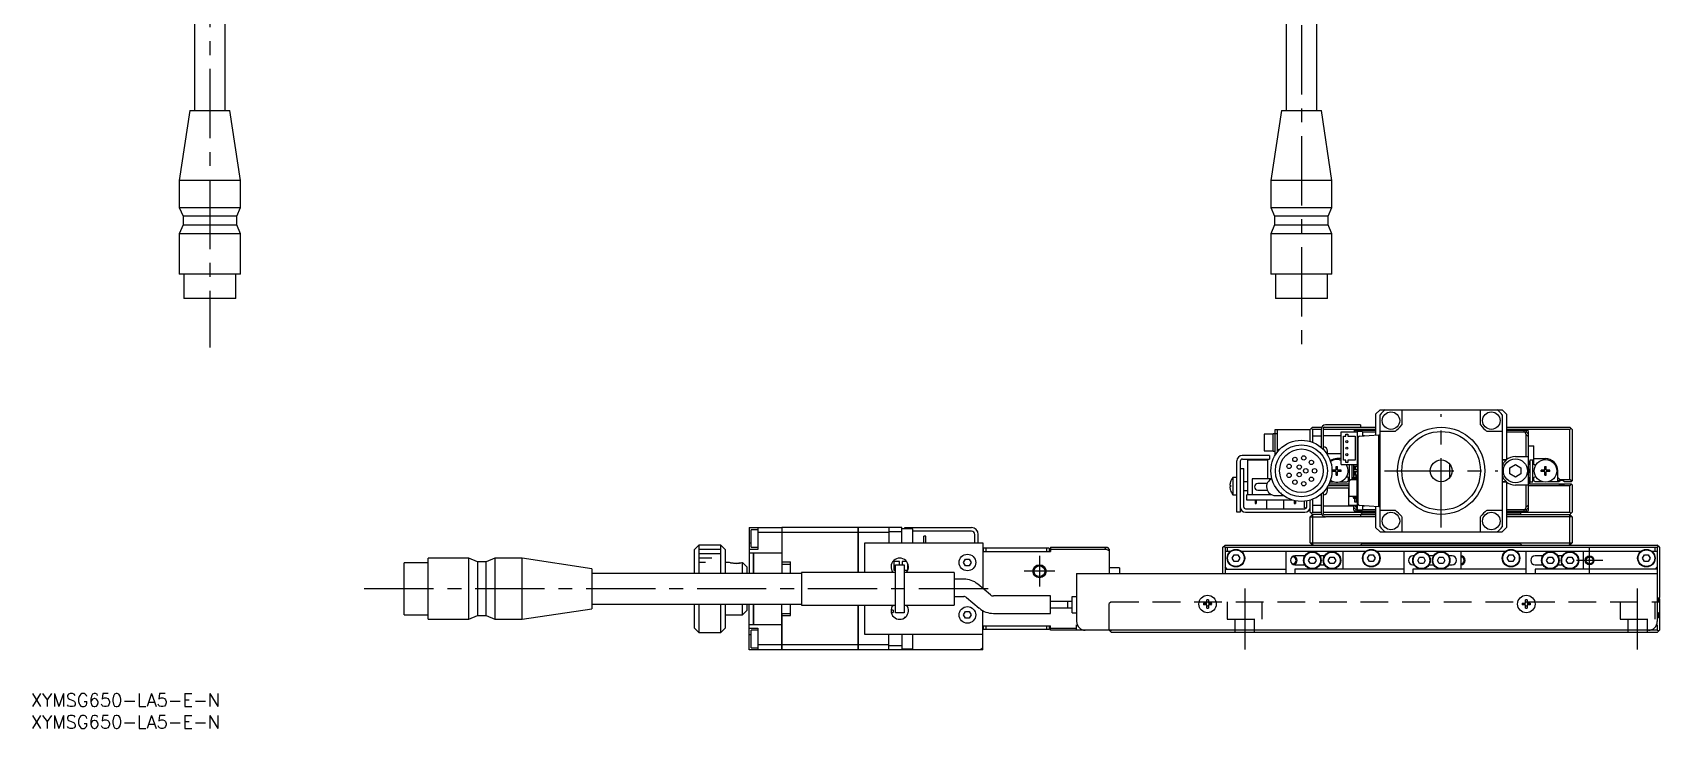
# Model space of a CAD drawing. Extents: x 0 to 793, y -8 to 461.
# Drawn here: x 0.4 to 373, y -8 to 151.4 of the extents above; entities that cross this region are included whole.
import ezdxf

# ---------------------------------------------------------------- set-up
doc = ezdxf.new("R2010")
doc.units = 0
doc.header["$LTSCALE"] = 0.5
doc.linetypes.add('CENTER', pattern=[50.8, 31.75, -6.35, 6.35, -6.35])
doc.linetypes.add('DASHED', pattern=[19.05, 12.7, -6.35])
for name, color, linetype in [('MSM_CENTER', 1, 'CENTER'), ('MSM_CONTINUOUS', 7, 'CONTINUOUS'), ('MSM_DASHED', 4, 'DASHED'), ('MSM_NARROW', 5, 'CONTINUOUS'), ('MSM_PART_NUMBER', 7, 'CONTINUOUS')]:
    doc.layers.add(name, color=color, linetype=linetype)
doc.styles.get("Standard").update_dxf_attribs({"font": 'txt.shx', "height": 1, "bigfont": 'bigfont.shx'})

# ---------------------------------------------------------------- blocks, each defined once
blk = doc.blocks.new('*U2')
at = {"layer": 'MSM_PART_NUMBER'}
blk.add_text('XYMSG650-LA5-E-N', height=3, dxfattribs=at).set_placement((0, -3))
blk = doc.blocks.new('*U3')
at = {"layer": 'MSM_PART_NUMBER'}
blk.add_text('XYMSG650-LA5-E-N', height=3, dxfattribs=at).set_placement((0, -8))

msp = doc.modelspace()

# ---------------------------------------------------------------- linework, layer by layer
at = {"layer": 'MSM_CENTER'}
for p, q in [((290.99, 229.25), (290.99, 79.25)), ((41, 219.25), (41, 79.25)), ((322.99, 38), (322.99, 64)), ((309.99, 51), (335.99, 51)), ((230.99, 31.5), (230.99, 24.5)), ((359.99, 30.5), (353.99, 30.5)), ((356.99, 27.5), (356.99, 33.5)), ((234.49, 28), (227.49, 28)), ((219.24, 24), (74.24, 24)), ((277.99, 24.06), (277.99, 10.12)), ((367.99, 10.12), (367.99, 24.06))]:
    msp.add_line(p, q, dxfattribs=at)
at = {"layer": 'MSM_CONTINUOUS'}
for p, q in [((37.5, 181.5), (37.5, 133.5)), ((44.5, 133.5), (44.5, 181.5)), ((287.49, 181.5), (287.49, 133.5)), ((294.49, 133.5), (294.49, 181.5)), ((36.43, 133.5), (34, 117.5)), ((36.43, 133.5), (45.57, 133.5)), ((48, 117.5), (45.57, 133.5)), ((286.42, 133.5), (283.99, 117.5)), ((286.42, 133.5), (295.56, 133.5)), ((297.99, 117.5), (295.56, 133.5)), ((48, 117.5), (34, 117.5)), ((34, 117.5), (34, 111.3)), ((48, 111.3), (48, 117.5)), ((297.99, 117.5), (283.99, 117.5)), ((283.99, 117.5), (283.99, 111.3)), ((297.99, 111.3), (297.99, 117.5)), ((34, 111.3), (48, 111.3)), ((34, 111.3), (34.85, 109.3)), ((47.15, 109.3), (34.85, 109.3)), ((34.85, 109.3), (34.85, 107.3)), ((47.15, 109.3), (48, 111.3)), ((47.15, 107.3), (47.15, 109.3)), ((283.99, 111.3), (297.99, 111.3)), ((283.99, 111.3), (284.84, 109.3)), ((297.14, 109.3), (284.84, 109.3)), ((284.84, 109.3), (284.84, 107.3)), ((297.14, 109.3), (297.99, 111.3)), ((297.14, 107.3), (297.14, 109.3)), ((34.85, 107.3), (34, 105.3)), ((48, 105.3), (34, 105.3)), ((34, 105.3), (34, 96)), ((34.85, 107.3), (47.15, 107.3)), ((48, 105.3), (47.15, 107.3)), ((48, 96), (48, 105.3)), ((284.84, 107.3), (283.99, 105.3)), ((297.99, 105.3), (283.99, 105.3)), ((283.99, 105.3), (283.99, 96)), ((284.84, 107.3), (297.14, 107.3)), ((297.99, 105.3), (297.14, 107.3)), ((297.99, 96), (297.99, 105.3)), ((48, 96), (34, 96)), ((35.05, 96), (35.05, 90.5)), ((46.95, 90.5), (46.95, 96)), ((297.99, 96), (283.99, 96)), ((285.04, 96), (285.04, 90.5)), ((296.94, 90.5), (296.94, 96)), ((46.95, 90.5), (35.05, 90.5)), ((296.94, 90.5), (285.04, 90.5)), ((308.99, 65), (307.99, 64)), ((307.99, 64), (307.99, 59.18)), ((308.99, 65), (336.99, 65)), ((308.99, 38.15), (308.99, 63.85)), ((313.99, 65), (313.99, 61.5)), ((331.99, 61.5), (331.99, 65)), ((337.99, 64), (336.99, 65)), ((336.99, 63.85), (336.99, 38.15)), ((337.99, 64), (337.99, 53.6)), ((284.99, 54.61), (284.99, 60.5)), ((284.99, 60.5), (292.99, 60.5)), ((285.49, 55.33), (285.49, 60.5)), ((292.99, 60.5), (293.49, 61)), ((292.99, 57.71), (292.99, 60.5)), ((293.24, 60.75), (293.49, 60.5)), ((293.49, 61), (295.62, 61)), ((293.49, 60.5), (293.49, 57.54)), ((295.49, 60.5), (293.49, 60.5)), ((295.49, 60.5), (295.49, 56.36)), ((295.99, 60.8), (295.99, 55.9)), ((307.99, 60.5), (295.99, 60.5)), ((296.19, 61), (304.49, 61)), ((304.49, 61.5), (296.49, 61.5)), ((300.09, 59.93), (303.79, 59.93)), ((300.09, 52.43), (300.09, 59.93)), ((303.49, 60.5), (302.99, 60)), ((302.99, 60), (302.99, 59.93)), ((303.49, 59.93), (303.49, 60.3)), ((303.49, 60.3), (307.99, 60.3)), ((304.99, 60), (303.79, 60)), ((303.79, 60), (303.79, 42)), ((303.99, 60.3), (303.99, 60)), ((304.49, 61.5), (304.49, 61)), ((304.49, 61), (307.99, 61)), ((304.99, 60), (304.99, 58.97)), ((304.99, 59.9), (307.99, 59.9)), ((312.49, 60), (308.99, 60)), ((336.99, 60), (333.49, 60)), ((337.99, 61), (352.49, 61)), ((352.49, 60.5), (337.99, 60.5)), ((337.99, 60.3), (342.49, 60.3)), ((337.99, 59.9), (342.49, 59.9)), ((341.99, 59.9), (341.99, 60.3)), ((342.49, 59.29), (342.18, 59.9)), ((342.99, 60), (342.49, 60.5)), ((342.49, 60.3), (342.49, 59.9)), ((342.49, 59.9), (342.99, 59.4)), ((342.99, 42), (342.99, 60)), ((352.49, 61), (352.99, 60.5)), ((352.49, 60.5), (352.74, 60.75)), ((352.49, 49), (352.49, 60.5)), ((352.99, 60.5), (352.99, 48.7)), ((282.49, 59.4), (282.49, 55.6)), ((284.49, 59.4), (282.49, 59.4)), ((284.49, 55.5), (284.49, 59.5)), ((285.49, 59.5), (284.49, 59.5)), ((285.79, 55.69), (285.49, 56)), ((295.49, 58.9), (293.49, 58.9)), ((295.49, 56.5), (295.32, 56.5)), ((300.09, 59), (295.99, 59)), ((300.59, 53.43), (300.59, 58.93)), ((300.59, 58.93), (301.14, 58.93)), ((301.14, 58.93), (301.14, 59.43)), ((301.14, 59.43), (301.64, 59.43)), ((301.64, 59.43), (301.64, 58.93)), ((301.64, 58.93), (303.29, 58.93)), ((303.29, 58.93), (303.29, 53.43)), ((303.99, 43.38), (303.99, 58.62)), ((304.26, 58.92), (308.69, 59.23)), ((305.41, 59), (304.99, 59)), ((308.69, 59.23), (308.99, 59.25)), ((308.69, 42.77), (308.69, 59.23)), ((342.49, 54.25), (342.49, 59.29)), ((342.99, 58.79), (342.49, 59.29)), ((342.89, 59.5), (342.99, 59.5)), ((342.99, 56.7), (344.19, 56.7)), ((344.19, 52.54), (344.19, 56.7)), ((276.19, 41.5), (276.19, 53.3)), ((276.99, 53.2), (276.99, 41.5)), ((283.69, 54.5), (277.39, 54.5)), ((277.49, 53.7), (283.69, 53.7)), ((278.74, 45.5), (278.74, 53.5)), ((278.74, 53.5), (283.24, 53.5)), ((282.49, 55.6), (284.49, 55.6)), ((283.24, 53.5), (283.24, 49.2)), ((283.69, 54.5), (283.69, 53.7)), ((284.49, 55.5), (284.99, 55.5)), ((285.49, 55.5), (285.62, 55.5)), ((296.99, 54.61), (296.99, 55.5)), ((296.99, 55), (300.09, 55)), ((300.09, 53.8), (299.09, 53.8)), ((300.09, 52.43), (303.79, 52.43)), ((301.14, 53.43), (300.59, 53.43)), ((301.14, 52.93), (301.14, 53.43)), ((301.64, 52.93), (301.14, 52.93)), ((301.41, 52.33), (301.58, 52.43)), ((301.64, 53.43), (301.64, 52.93)), ((303.29, 53.43), (301.64, 53.43)), ((301.99, 48.7), (301.99, 52.43)), ((302.59, 49), (302.59, 52.43)), ((302.99, 49.41), (302.99, 52.43)), ((324.99, 49.5), (324.99, 52.5)), ((336.99, 53.6), (337.99, 53.6)), ((336.99, 53.49), (337.9, 53.49)), ((338.74, 51.72), (339.99, 52.44)), ((339.99, 54.25), (342.99, 54.25)), ((339.99, 52.44), (341.24, 51.72)), ((343.19, 53), (342.99, 53.2)), ((343.19, 53), (342.99, 53)), ((343.19, 52.54), (343.05, 52.46)), ((343.19, 53), (343.19, 52.54)), ((343.39, 48.5), (343.39, 53.5)), ((343.39, 53.5), (343.99, 53.5)), ((343.99, 48.5), (343.99, 53.5)), ((344.19, 53.8), (346.89, 53.8)), ((344.19, 52.54), (344.56, 52.33)), ((274.73, 48.45), (274.73, 48.43)), ((275.29, 49.5), (275.29, 45.5)), ((276.19, 49.5), (275.29, 49.5)), ((276.99, 51.5), (277.79, 51.5)), ((277.79, 42.7), (277.79, 51.5)), ((278.74, 48.5), (277.79, 48.5)), ((279.74, 49.2), (279.74, 45.5)), ((284.22, 49.2), (279.74, 49.2)), ((297.52, 48.5), (298.37, 48.5)), ((298.09, 50.86), (298.09, 51.15)), ((298.88, 51.15), (298.09, 51.15)), ((298.88, 50.86), (298.09, 50.86)), ((298.62, 51.15), (298.62, 50.86)), ((298.94, 52), (299.23, 52)), ((298.94, 51.21), (298.94, 52)), ((299.23, 51.47), (298.94, 51.47)), ((298.94, 50), (298.94, 50.8)), ((299.23, 50.53), (298.94, 50.53)), ((298.94, 50), (299.23, 50)), ((299.23, 51.21), (299.23, 52)), ((299.23, 50), (299.23, 50.8)), ((300.09, 51.15), (299.29, 51.15)), ((300.09, 50.86), (299.29, 50.86)), ((299.56, 50.86), (299.56, 51.15)), ((299.8, 48.5), (301.49, 48.5)), ((300.09, 50.86), (300.09, 51.15)), ((301.49, 48.5), (301.79, 48.8)), ((301.79, 49.46), (301.65, 49.54)), ((301.79, 48.8), (301.79, 49.46)), ((301.91, 45.2), (301.91, 48.58)), ((301.93, 48.65), (302.26, 48.97)), ((302.33, 49), (303.59, 49)), ((302.79, 49.46), (302.99, 49.57)), ((302.79, 49.46), (302.79, 49)), ((302.8, 49.11), (302.8, 49)), ((303.79, 52), (302.99, 52)), ((303.79, 51.25), (302.99, 51.25)), ((303.79, 50.75), (302.99, 50.75)), ((303.56, 50), (302.99, 50)), ((303.55, 49.5), (302.99, 49.5)), ((303.03, 49.11), (303.03, 49)), ((303.46, 49.44), (303.13, 49.44)), ((303.13, 49.21), (303.46, 49.21)), ((303.24, 51.25), (303.24, 52)), ((303.24, 50), (303.24, 50.75)), ((303.24, 49.44), (303.24, 49.5)), ((303.24, 49), (303.24, 49.21)), ((303.36, 51.25), (303.36, 52)), ((303.36, 50), (303.36, 50.75)), ((303.36, 49.44), (303.36, 49.5)), ((303.36, 49), (303.36, 49.21)), ((303.56, 49.54), (303.56, 50.05)), ((303.56, 50.05), (303.79, 50.05)), ((303.56, 49.8), (303.79, 49.8)), ((303.56, 49.73), (303.79, 49.73)), ((303.69, 48.9), (303.69, 45.2)), ((303.79, 49.5), (303.78, 49.5)), ((337.9, 48.51), (336.99, 48.51)), ((338.74, 50.28), (338.74, 51.72)), ((339.99, 49.56), (338.74, 50.28)), ((341.24, 50.28), (339.99, 49.56)), ((341.24, 51.72), (341.24, 50.28)), ((342.99, 49.57), (343.19, 49.46)), ((343.19, 49.46), (343.19, 48)), ((343.39, 48.5), (343.99, 48.5)), ((344.32, 49.54), (344.19, 49.46)), ((344.19, 48.8), (344.19, 49.46)), ((344.19, 48.8), (344.49, 48.5)), ((346.17, 48.5), (344.49, 48.5)), ((345.89, 50.86), (345.89, 51.15)), ((346.68, 51.15), (345.89, 51.15)), ((346.68, 50.86), (345.89, 50.86)), ((346.42, 51.15), (346.42, 50.86)), ((346.74, 52), (347.03, 52)), ((346.74, 51.21), (346.74, 52)), ((347.03, 51.47), (346.74, 51.47)), ((346.74, 50), (346.74, 50.8)), ((347.03, 50.53), (346.74, 50.53)), ((346.74, 50), (347.03, 50)), ((347.03, 51.21), (347.03, 52)), ((347.03, 50), (347.03, 50.8)), ((347.89, 51.15), (347.09, 51.15)), ((347.89, 50.86), (347.09, 50.86)), ((347.36, 50.86), (347.36, 51.15)), ((349.92, 48.5), (347.6, 48.5)), ((347.89, 50.86), (347.89, 51.15)), ((349.69, 48.5), (349.69, 51)), ((350.19, 49), (349.69, 49.5)), ((349.69, 48.65), (350.19, 49)), ((350.19, 49), (352.49, 49)), ((352.79, 48.5), (351.25, 48.5)), ((352.89, 48.6), (352.49, 49)), ((352.79, 48.5), (352.89, 48.6)), ((352.99, 48.7), (352.89, 48.6)), ((274.6, 47.7), (274.73, 47.7)), ((274.73, 47.3), (274.6, 47.3)), ((274.73, 47.7), (274.73, 47.3)), ((274.73, 46.57), (274.73, 46.55)), ((275.29, 45.5), (276.19, 45.5)), ((277.79, 46.5), (278.74, 46.5)), ((278.49, 44.3), (278.49, 45.5)), ((284.23, 45.5), (278.49, 45.5)), ((283.13, 48.1), (280.99, 48.1)), ((280.99, 46.6), (283.13, 46.6)), ((284.99, 45.35), (286.85, 45.35)), ((295.32, 45.5), (295.49, 45.5)), ((295.49, 45.64), (295.49, 41.5)), ((295.99, 46.1), (295.99, 41.2)), ((296.99, 46.5), (296.99, 47.39)), ((301.91, 47), (296.99, 47)), ((301.91, 47.6), (297.1, 47.6)), ((297.31, 48), (301.91, 48)), ((301.79, 46.9), (301.79, 43.1)), ((301.91, 46.9), (301.79, 46.9)), ((303.59, 45.1), (302.01, 45.1)), ((302.8, 45.1), (302.8, 44.99)), ((303.03, 45.1), (303.03, 44.99)), ((303.13, 44.89), (303.46, 44.89)), ((303.24, 44.89), (303.24, 45.1)), ((303.79, 48.31), (303.69, 48.31)), ((303.79, 47.75), (303.69, 47.75)), ((303.79, 46.9), (303.69, 46.9)), ((303.79, 46.78), (303.69, 46.78)), ((303.79, 44.78), (303.7, 44.78)), ((337.99, 48.4), (336.99, 48.4)), ((337.99, 48.4), (337.99, 38)), ((342.99, 47.75), (339.99, 47.75)), ((342.49, 42.71), (342.49, 47.75)), ((342.99, 48.1), (343.19, 48.1)), ((352.49, 47.6), (342.99, 47.6)), ((343.19, 48), (352.79, 48)), ((352.84, 47.95), (352.49, 47.6)), ((352.49, 41.5), (352.49, 47.6)), ((352.79, 48), (352.99, 47.8)), ((352.99, 47.8), (352.99, 41.5)), ((276.99, 41.5), (276.19, 41.5)), ((278.19, 42.3), (291.79, 42.3)), ((278.19, 41.5), (291.79, 41.5)), ((288.96, 44.3), (278.49, 44.3)), ((280.36, 44.3), (280.36, 43.5)), ((280.36, 43.5), (280.61, 43.5)), ((280.61, 44.3), (280.61, 43.5)), ((282.99, 44.3), (282.99, 42.3)), ((286.99, 42.3), (286.99, 44.3)), ((289.36, 44.19), (289.36, 43.5)), ((289.36, 43.5), (289.61, 43.5)), ((289.61, 44.14), (289.61, 43.5)), ((291.69, 42.5), (291.69, 44.04)), ((291.69, 42.5), (292.13, 42.5)), ((292.19, 42.7), (292.19, 44.1)), ((292.99, 41.5), (292.99, 44.29)), ((293.49, 41), (292.99, 41.5)), ((293.49, 41), (292.99, 40.5)), ((293.49, 41.5), (293.24, 41.25)), ((293.49, 44.46), (293.49, 41.5)), ((293.49, 43.1), (295.49, 43.1)), ((293.49, 41.5), (295.49, 41.5)), ((293.49, 41), (293.49, 34.5)), ((295.62, 41), (293.49, 41)), ((295.99, 43), (302.99, 43)), ((295.99, 41.5), (307.99, 41.5)), ((296.19, 41), (304.49, 41)), ((301.79, 43.1), (303.79, 43.1)), ((302.99, 42), (302.99, 43.1)), ((303.49, 42.1), (302.99, 42.6)), ((302.99, 42.5), (303.09, 42.5)), ((302.99, 42), (303.49, 41.5)), ((303.1, 43.1), (303.49, 42.71)), ((303.46, 44.66), (303.13, 44.66)), ((303.24, 43.83), (303.24, 44.66)), ((303.79, 43.83), (303.24, 43.83)), ((303.49, 43.1), (303.49, 42.71)), ((303.49, 42.71), (303.79, 42.11)), ((303.49, 41.7), (303.49, 42.1)), ((303.79, 42.1), (303.49, 42.1)), ((307.99, 41.7), (303.49, 41.7)), ((303.56, 44.56), (303.56, 44.05)), ((303.79, 44.36), (303.56, 44.36)), ((303.79, 44.3), (303.56, 44.3)), ((303.79, 44.05), (303.56, 44.05)), ((304.99, 42), (303.79, 42)), ((303.99, 42), (303.99, 41.7)), ((308.69, 42.77), (304.26, 43.08)), ((304.49, 41), (304.49, 40.5)), ((304.59, 41), (304.49, 41)), ((304.59, 41), (304.89, 41.3)), ((304.59, 41), (307.99, 41)), ((307.99, 41.3), (304.89, 41.3)), ((304.99, 43.03), (304.99, 42)), ((304.99, 43), (305.41, 43)), ((307.99, 42.1), (304.99, 42.1)), ((307.99, 42.82), (307.99, 38)), ((308.99, 42.75), (308.69, 42.77)), ((308.99, 42), (312.49, 42)), ((333.49, 42), (336.99, 42)), ((342.49, 42.1), (337.99, 42.1)), ((342.49, 41.7), (337.99, 41.7)), ((337.99, 41.5), (352.49, 41.5)), ((341.09, 41.3), (337.99, 41.3)), ((337.99, 41), (352.49, 41)), ((341.09, 41.3), (341.39, 41)), ((341.99, 41.7), (341.99, 42.1)), ((342.18, 42.1), (342.49, 42.71)), ((342.49, 42.71), (342.99, 43.21)), ((342.99, 42.6), (342.49, 42.1)), ((342.49, 42.1), (342.49, 41.7)), ((342.49, 41.5), (342.99, 42)), ((342.89, 42.5), (342.99, 42.5)), ((352.74, 41.25), (352.49, 41.5)), ((352.99, 41.5), (352.49, 41)), ((352.49, 34.5), (352.49, 41)), ((352.49, 41), (352.99, 40.5)), ((164.49, 38), (164.49, 27.5)), ((164.49, 38), (171.99, 38)), ((164.99, 33.5), (164.99, 37.5)), ((166.49, 37.5), (164.99, 37.5)), ((166.49, 38), (166.49, 33)), ((171.99, 38), (171.99, 27.5)), ((171.99, 37.99), (172, 37.99)), ((172, 38), (172, 29.65)), ((189.49, 38), (172, 38)), ((189.49, 27.75), (189.49, 38)), ((189.49, 37.99), (189.5, 37.99)), ((199.49, 38), (189.5, 38)), ((189.5, 38), (189.5, 27.75)), ((196.49, 38), (196.49, 34.5)), ((199.49, 34.5), (199.49, 38)), ((201.99, 37.75), (199.49, 37.75)), ((200.19, 37.75), (200.19, 38)), ((200.19, 38), (215.39, 38)), ((200.69, 38), (200.69, 37.75)), ((201.99, 34.5), (201.99, 37.75)), ((292.99, 40.5), (296.49, 40.5)), ((292.99, 34.5), (292.99, 40.5)), ((304.49, 40.5), (296.49, 40.5)), ((307.99, 40.5), (304.49, 40.5)), ((307.99, 38), (308.99, 37)), ((313.99, 40.5), (313.99, 37)), ((331.99, 37), (331.99, 40.5)), ((336.99, 37), (337.99, 38)), ((352.99, 40.5), (337.99, 40.5)), ((352.99, 40.5), (352.99, 34.5)), ((152.99, 34), (151.99, 33)), ((152.99, 34), (152.99, 27.5)), ((157.99, 34), (152.99, 34)), ((157.99, 27.5), (157.99, 34)), ((158.99, 33), (157.99, 34)), ((164.49, 34.5), (164.99, 34.5)), ((171.99, 36.85), (166.49, 36.85)), ((171.99, 36.84), (172, 36.84)), ((189.49, 36.85), (172, 36.85)), ((189.49, 36.84), (189.5, 36.84)), ((196.49, 36.85), (189.5, 36.85)), ((190.99, 27.75), (190.99, 34.5)), ((190.99, 34.5), (217.99, 34.5)), ((199.49, 37), (196.49, 37)), ((215.39, 37.2), (201.99, 37.2)), ((204.49, 34.5), (204.49, 36)), ((204.99, 36), (204.49, 36)), ((204.99, 34.5), (204.99, 36)), ((216.19, 34.5), (216.19, 36.4)), ((216.99, 34.5), (216.99, 36.4)), ((217.99, 34.5), (217.99, 24.1)), ((272.99, 33.5), (273.49, 34)), ((273.24, 33.75), (273.49, 33.5)), ((273.49, 34), (372.49, 34)), ((292.99, 34.5), (293.49, 34)), ((292.99, 34.5), (352.99, 34.5)), ((293.69, 34), (293.49, 34.5)), ((304.54, 34), (304.84, 34.3)), ((341.14, 34.3), (304.84, 34.3)), ((308.99, 37), (336.99, 37)), ((341.14, 34.3), (341.44, 34)), ((352.49, 34.5), (352.28, 34)), ((352.99, 34.5), (352.49, 34)), ((372.99, 33.5), (372.49, 34)), ((372.49, 33.5), (372.74, 33.75)), ((85.49, 18.05), (85.49, 29.95)), ((90.99, 29.95), (85.49, 29.95)), ((90.99, 17), (90.99, 31)), ((100.29, 31), (90.99, 31)), ((100.29, 17), (100.29, 31)), ((102.29, 30.15), (100.29, 31)), ((102.29, 30.15), (102.29, 17.85)), ((104.29, 30.15), (102.29, 30.15)), ((106.29, 31), (104.29, 30.15)), ((104.29, 17.85), (104.29, 30.15)), ((106.29, 31), (106.29, 17)), ((112.49, 31), (106.29, 31)), ((112.49, 17), (112.49, 31)), ((128.49, 28.57), (112.49, 31)), ((151.99, 27.5), (151.99, 33)), ((158.99, 33), (158.99, 27.5)), ((159.99, 30), (158.99, 30)), ((162.99, 27.5), (162.99, 30)), ((162.99, 30), (163.99, 29)), ((166.49, 33), (164.49, 33)), ((164.69, 32.23), (164.49, 32.23)), ((164.69, 32.25), (164.69, 32.23)), ((164.69, 32.25), (165.49, 32.25)), ((164.99, 33.5), (166.49, 33.5)), ((165.49, 27.5), (165.49, 32.25)), ((165.49, 32.24), (165.5, 32.24)), ((165.5, 32.25), (165.5, 27.5)), ((165.5, 32.25), (171.99, 32.25)), ((172, 30.15), (173.99, 30.15)), ((173.99, 27.5), (173.99, 30.15)), ((197.66, 30.22), (197.66, 28.22)), ((198.91, 30.22), (197.66, 30.22)), ((198.91, 29.5), (198.91, 30.22)), ((199.57, 30.22), (199.57, 29.5)), ((200.57, 30.22), (199.57, 30.22)), ((213.62, 30), (214.05, 30.75)), ((214.05, 29.25), (213.62, 30)), ((214.05, 30.75), (214.92, 30.75)), ((214.92, 30.75), (215.35, 30)), ((215.35, 30), (214.92, 29.25)), ((233.19, 33.3), (217.99, 33.3)), ((217.99, 32.5), (233.49, 32.5)), ((218.19, 32.5), (218.19, 33.3)), ((218.69, 33.3), (218.69, 32.5)), ((232.69, 32.5), (232.69, 33.3)), ((233.19, 33.3), (233.19, 32.5)), ((233.49, 33.5), (233.49, 32.5)), ((233.49, 33.5), (246.49, 33.5)), ((246.37, 33), (233.49, 33)), ((246.37, 33), (245.87, 33.5)), ((246.99, 32.69), (246.37, 33)), ((246.49, 33.5), (246.99, 33)), ((246.99, 33), (246.99, 27.5)), ((272.99, 27.5), (272.99, 33.5)), ((273.49, 33.5), (372.49, 33.5)), ((273.49, 33.5), (273.49, 27.5)), ((274.66, 32.5), (273.49, 32.5)), ((273.99, 33.5), (273.99, 32.5)), ((275.12, 31), (275.55, 31.75)), ((275.55, 30.25), (275.12, 31)), ((275.55, 31.75), (276.42, 31.75)), ((276.42, 30.25), (275.55, 30.25)), ((276.42, 31.75), (276.85, 31)), ((276.85, 31), (276.42, 30.25)), ((305.66, 32.5), (277.31, 32.5)), ((287.49, 27.5), (287.49, 32.5)), ((291.75, 31.5), (289.49, 31.5)), ((292.62, 30.5), (293.05, 31.25)), ((293.05, 29.75), (292.62, 30.5)), ((293.05, 31.25), (293.92, 31.25)), ((293.92, 31.25), (294.35, 30.5)), ((294.35, 30.5), (293.92, 29.75)), ((296.25, 31.5), (295.22, 31.5)), ((297.12, 30.5), (297.55, 31.25)), ((297.55, 29.75), (297.12, 30.5)), ((297.55, 31.25), (298.42, 31.25)), ((298.42, 31.25), (298.85, 30.5)), ((298.85, 30.5), (298.42, 29.75)), ((300.49, 32.5), (300.49, 28.5)), ((306.12, 31), (306.55, 31.75)), ((306.55, 30.25), (306.12, 31)), ((306.55, 31.75), (307.42, 31.75)), ((307.42, 30.25), (306.55, 30.25)), ((307.42, 31.75), (307.85, 31)), ((307.85, 31), (307.42, 30.25)), ((337.66, 32.5), (308.31, 32.5)), ((314.49, 27.5), (314.49, 32.5)), ((316.75, 31.5), (316.49, 31.5)), ((317.62, 30.5), (318.05, 31.25)), ((318.05, 29.75), (317.62, 30.5)), ((318.05, 31.25), (318.92, 31.25)), ((318.92, 31.25), (319.35, 30.5)), ((319.35, 30.5), (318.92, 29.75)), ((321.25, 31.5), (320.22, 31.5)), ((322.12, 30.5), (322.55, 31.25)), ((322.55, 29.75), (322.12, 30.5)), ((322.55, 31.25), (323.42, 31.25)), ((323.42, 31.25), (323.85, 30.5)), ((323.85, 30.5), (323.42, 29.75)), ((325.49, 31.5), (324.72, 31.5)), ((327.49, 32.5), (327.49, 28.5)), ((338.12, 31), (338.55, 31.75)), ((338.55, 30.25), (338.12, 31)), ((338.55, 31.75), (339.42, 31.75)), ((339.42, 30.25), (338.55, 30.25)), ((339.42, 31.75), (339.85, 31)), ((339.85, 31), (339.42, 30.25)), ((368.66, 32.5), (340.31, 32.5)), ((342.49, 27.5), (342.49, 32.5)), ((346.25, 31.5), (344.49, 31.5)), ((347.12, 30.5), (347.55, 31.25)), ((347.55, 29.75), (347.12, 30.5)), ((347.55, 31.25), (348.42, 31.25)), ((348.42, 31.25), (348.85, 30.5)), ((348.85, 30.5), (348.42, 29.75)), ((350.75, 31.5), (349.72, 31.5)), ((351.62, 30.5), (352.05, 31.25)), ((352.05, 29.75), (351.62, 30.5)), ((352.05, 31.25), (352.92, 31.25)), ((352.92, 31.25), (353.35, 30.5)), ((353.35, 30.5), (352.92, 29.75)), ((355.49, 32.5), (355.49, 28.5)), ((369.12, 31), (369.55, 31.75)), ((369.55, 30.25), (369.12, 31)), ((369.55, 31.75), (370.42, 31.75)), ((370.42, 30.25), (369.55, 30.25)), ((370.42, 31.75), (370.85, 31)), ((370.85, 31), (370.42, 30.25)), ((372.49, 32.5), (371.31, 32.5)), ((371.99, 32.5), (371.99, 33.5)), ((372.49, 33.5), (372.49, 16.5)), ((372.99, 33.5), (372.99, 22)), ((128.49, 28.57), (128.49, 19.43)), ((176.49, 27.5), (128.49, 27.5)), ((163.99, 29), (163.99, 27.5)), ((171.99, 29.65), (173.99, 29.65)), ((176.49, 27.75), (176.49, 20.25)), ((197.99, 27.75), (176.49, 27.75)), ((197.66, 28.22), (197.99, 28.22)), ((197.99, 18.5), (197.99, 29.5)), ((197.99, 29.5), (199.99, 29.5)), ((199.99, 29.5), (199.99, 18.5)), ((199.99, 28.22), (200.82, 28.22)), ((211.49, 27.75), (199.99, 27.75)), ((200.82, 28.22), (200.82, 29.8)), ((211.49, 27.75), (211.49, 20.25)), ((213.66, 26.21), (211.49, 26.21)), ((214.92, 29.25), (214.05, 29.25)), ((239.49, 27.5), (372.49, 27.5)), ((239.49, 27.5), (239.49, 16.5)), ((249.29, 28.75), (246.99, 28.75)), ((249.29, 28.75), (249.29, 27.5)), ((273.99, 28.5), (273.49, 29)), ((273.49, 28.5), (287.49, 28.5)), ((289.49, 29.5), (291.75, 29.5)), ((314.49, 28.5), (289.49, 28.5)), ((289.49, 28.5), (289.49, 27.5)), ((293.92, 29.75), (293.05, 29.75)), ((295.22, 29.5), (296.25, 29.5)), ((298.42, 29.75), (297.55, 29.75)), ((316.49, 29.5), (316.75, 29.5)), ((342.49, 28.5), (316.49, 28.5)), ((316.49, 28.5), (316.49, 27.5)), ((318.92, 29.75), (318.05, 29.75)), ((320.22, 29.5), (321.25, 29.5)), ((323.42, 29.75), (322.55, 29.75)), ((324.72, 29.5), (325.49, 29.5)), ((344.49, 29.5), (346.25, 29.5)), ((372.49, 28.5), (344.49, 28.5)), ((344.49, 28.5), (344.49, 27.5)), ((348.42, 29.75), (347.55, 29.75)), ((349.72, 29.5), (350.75, 29.5)), ((352.92, 29.75), (352.05, 29.75)), ((372.49, 29), (371.99, 28.5)), ((219.79, 22.58), (216.87, 25.04)), ((112.49, 17), (128.49, 19.43)), ((128.49, 20.5), (176.49, 20.5)), ((151.99, 15), (151.99, 20.5)), ((152.99, 20.5), (152.99, 14)), ((157.99, 14), (157.99, 20.5)), ((158.99, 20.5), (158.99, 15)), ((162.99, 18), (162.99, 20.5)), ((163.99, 19), (162.99, 18)), ((163.99, 20.5), (163.99, 19)), ((164.49, 10), (164.49, 20.5)), ((165.49, 15.75), (165.49, 20.5)), ((165.5, 20.5), (165.5, 15.75)), ((171.99, 10), (171.99, 20.5)), ((173.99, 17.85), (173.99, 20.5)), ((176.49, 20.25), (197.99, 20.25)), ((189.49, 10), (189.49, 20.25)), ((189.5, 20.25), (189.5, 10)), ((190.99, 13.5), (190.99, 20.25)), ((197.49, 19.08), (196.99, 19.08)), ((197.3, 20.08), (197.49, 20.08)), ((197.49, 20.25), (197.49, 20.08)), ((197.49, 19.08), (197.49, 18.58)), ((199.99, 20.25), (211.49, 20.25)), ((211.49, 22.21), (213.66, 22.21)), ((213.62, 18), (214.05, 18.75)), ((214.05, 18.75), (214.92, 18.75)), ((214.3, 21.97), (217.22, 19.52)), ((214.92, 18.75), (215.35, 18)), ((217.99, 10), (217.99, 18.99)), ((233.49, 22.35), (220.44, 22.35)), ((233.49, 18.35), (233.49, 22.35)), ((238.49, 21.1), (233.49, 21.1)), ((233.49, 19.6), (238.49, 19.6)), ((237.49, 19.6), (237.49, 21.1)), ((238.49, 22.2), (239.49, 22.2)), ((238.49, 18.5), (238.49, 22.2)), ((268.56, 20.7), (269.29, 20.7)), ((269.29, 20.3), (268.56, 20.3)), ((269.29, 20.7), (269.29, 21.43)), ((269.29, 19.57), (269.29, 20.3)), ((269.69, 21.43), (269.69, 20.7)), ((269.69, 20.7), (270.41, 20.7)), ((269.69, 20.3), (269.69, 19.57)), ((270.41, 20.3), (269.69, 20.3)), ((341.56, 20.7), (342.29, 20.7)), ((342.29, 20.3), (341.56, 20.3)), ((342.29, 20.7), (342.29, 21.43)), ((342.29, 19.57), (342.29, 20.3)), ((342.69, 21.43), (342.69, 20.7)), ((342.69, 20.7), (343.41, 20.7)), ((342.69, 20.3), (342.69, 19.57)), ((343.41, 20.3), (342.69, 20.3)), ((372.99, 22), (372.49, 21.5)), ((372.59, 21.6), (372.49, 21.7)), ((372.49, 21.4), (372.59, 21.4)), ((372.49, 21.2), (372.99, 21.2)), ((372.49, 20.8), (372.69, 21)), ((372.49, 21), (372.99, 21)), ((372.89, 21.9), (372.89, 21.7)), ((372.89, 21.8), (372.99, 21.7)), ((372.99, 21.7), (372.99, 14.5)), ((85.49, 18.05), (90.99, 18.05)), ((90.99, 17), (100.29, 17)), ((100.29, 17), (102.29, 17.85)), ((102.29, 17.85), (104.29, 17.85)), ((104.29, 17.85), (106.29, 17)), ((106.29, 17), (112.49, 17)), ((151.99, 15), (152.99, 14)), ((157.99, 14), (158.99, 15)), ((158.99, 18), (162.99, 18)), ((164.49, 15.77), (164.69, 15.77)), ((164.49, 15), (166.49, 15)), ((164.69, 15.77), (164.69, 15.75)), ((165.49, 15.75), (164.69, 15.75)), ((165.49, 15.76), (165.5, 15.76)), ((171.99, 15.75), (165.5, 15.75)), ((166.49, 15), (166.49, 10)), ((171.99, 18.35), (173.99, 18.35)), ((172, 18.35), (172, 10)), ((172, 17.85), (173.99, 17.85)), ((197.03, 18.58), (197.49, 18.58)), ((199.99, 18.5), (197.99, 18.5)), ((214.05, 17.25), (213.62, 18)), ((214.92, 17.25), (214.05, 17.25)), ((215.35, 18), (214.92, 17.25)), ((217.99, 15.5), (233.49, 15.5)), ((218.19, 14.7), (218.19, 15.5)), ((218.69, 15.5), (218.69, 14.7)), ((220.44, 18.35), (233.49, 18.35)), ((232.69, 14.7), (232.69, 15.5)), ((233.19, 15.5), (233.19, 14.7)), ((233.49, 14.5), (233.49, 15.5)), ((233.49, 15), (239.49, 15)), ((238.49, 18.5), (239.49, 18.5)), ((239.49, 14.5), (239.49, 15.7)), ((372.79, 18.5), (372.49, 18.5)), ((372.79, 17.3), (372.49, 17.3)), ((372.49, 15.7), (372.49, 14.5)), ((372.79, 17.3), (372.79, 18.5)), ((152.99, 14), (157.99, 14)), ((164.49, 13.5), (164.99, 13.5)), ((164.99, 10.5), (164.99, 14.5)), ((166.49, 14.5), (164.99, 14.5)), ((217.99, 13.5), (190.99, 13.5)), ((196.49, 10), (196.49, 13.5)), ((199.49, 13.5), (199.49, 10)), ((201.99, 10.25), (201.99, 13.5)), ((233.19, 14.7), (218.19, 14.7)), ((372.49, 14.5), (233.49, 14.5)), ((247.49, 14), (246.99, 14.5)), ((247.49, 14.5), (247.24, 14.25)), ((372.49, 14), (247.49, 14)), ((372.74, 14.25), (372.49, 14.5)), ((372.49, 14), (372.99, 14.5)), ((171.99, 10), (164.49, 10)), ((164.99, 10.5), (166.49, 10.5)), ((171.99, 11.15), (166.49, 11.15)), ((171.99, 11.16), (172, 11.16)), ((171.99, 10.01), (172, 10.01)), ((189.49, 11.15), (172, 11.15)), ((189.49, 10), (172, 10)), ((189.49, 11.16), (189.5, 11.16)), ((189.49, 10.01), (189.5, 10.01)), ((196.49, 11.15), (189.5, 11.15)), ((217.99, 10), (189.5, 10)), ((196.49, 11), (199.49, 11)), ((199.49, 10.25), (201.99, 10.25)), ((217.99, 10.5), (217.49, 10))]:
    msp.add_line(p, q, dxfattribs=at)
for centre, radius in [((311.49, 62.5), 2), ((334.49, 62.5), 2), ((322.99, 51), 10), ((322.99, 51), 9), ((290.99, 51), 7), ((290.99, 51), 5.95), ((290.99, 51), 5), ((301.39, 57.68), 0.25), ((301.39, 56.18), 0.25), ((288.17, 52.03), 0.5), ((289.49, 53.6), 0.5), ((290.49, 51.87), 0.5), ((291.51, 53.95), 0.5), ((293.28, 52.93), 0.5), ((301.39, 54.68), 0.25), ((322.99, 51), 2.5), ((339.99, 51), 2.75), ((346.89, 51), 2.6), ((288.17, 49.97), 0.5), ((289.49, 48.4), 0.5), ((290.49, 50.13), 0.5), ((291.51, 48.05), 0.5), ((291.99, 51), 0.5), ((293.28, 49.07), 0.5), ((293.99, 51), 0.5), ((311.49, 39.5), 2), ((334.49, 39.5), 2), ((214.49, 30), 1.9), ((275.99, 31), 2), ((275.99, 31), 1.9), ((293.49, 30.5), 2), ((293.49, 30.5), 1.9), ((297.99, 30.5), 2), ((297.99, 30.5), 1.9), ((306.99, 31), 2), ((306.99, 31), 1.9), ((318.49, 30.5), 2), ((318.49, 30.5), 1.9), ((322.99, 30.5), 2), ((322.99, 30.5), 1.9), ((338.99, 31), 2), ((338.99, 31), 1.9), ((347.99, 30.5), 2), ((347.99, 30.5), 1.9), ((352.49, 30.5), 2), ((352.49, 30.5), 1.9), ((356.99, 30.5), 0.783), ((369.99, 31), 2), ((369.99, 31), 1.9), ((230.99, 28), 1.23), ((269.49, 20.5), 2), ((342.49, 20.5), 2), ((214.49, 18), 1.9)]:
    msp.add_circle(centre, radius, dxfattribs=at)
for centre, radius, start, end in [((322.99, 51), 19, 132.5369, 137.4631), ((322.99, 51), 19, 42.5369, 47.4631), ((296.49, 60.5), 1, 90, 180), ((296.19, 60.8), 0.2, 90, 180), ((299.82, 74.16), 19, 311.7998, 318.2002), ((346.15, 74.16), 19, 221.7998, 228.2002), ((286.99, 55.5), 1, 118.9988, 143.13), ((295.99, 55.5), 1, 0, 90), ((304.29, 58.62), 0.3, 94, 180), ((277.39, 53.3), 1.2, 90, 180), ((277.49, 53.2), 0.5, 90, 180), ((299.09, 51), 2.8, 90, 122.617), ((299.09, 51), 2.6, 67.3801, 123.6999), ((299.09, 51), 2.6, 236.3001, 33.2352), ((302.29, 51), 1.59, 116.1506, 126.1972), ((302.4, 50.89), 1.75, 124.5052, 127.006), ((339.99, 51), 3.25, 130.0056, 157.3864), ((339.99, 51), 3.25, 90, 130.0046), ((343.69, 51), 1.59, 100.8931, 116.1642), ((343.8, 50.89), 1.75, 115.4948, 117.7565), ((343.69, 51), 1.59, 53.8028, 79.107), ((343.57, 50.89), 1.75, 52.994, 55.4948), ((346.89, 51), 2.8, 0, 90), ((277.79, 47.5), 3.2, 141.3178, 162.73), ((284.99, 47.35), 2, 112.4623, 270), ((298.88, 51.21), 0.06, 270, 0), ((298.88, 50.8), 0.06, 0, 90), ((299.29, 51.21), 0.06, 180, 270), ((299.29, 50.8), 0.06, 90, 180), ((302.4, 51.12), 1.75, 232.994, 244.5052), ((302.29, 51), 1.59, 233.8028, 259.1069), ((302.01, 48.58), 0.1, 135, 180), ((302.33, 48.9), 0.1, 90, 135), ((302.29, 51), 1.59, 280.8931, 296.1642), ((303.13, 49.11), 0.33, 90, 180), ((305.49, 51), 2.6, 164.0576, 195.9424), ((303.13, 49.11), 0.1, 90, 180), ((303.46, 49.54), 0.33, 270, 0), ((303.46, 49.54), 0.1, 270, 0), ((303.59, 48.9), 0.1, 0, 90), ((339.99, 51), 3.25, 202.6057, 229.9942), ((339.99, 51), 3.25, 229.9955, 270), ((340.49, 51), 2.6, 344.0576, 15.9424), ((343.69, 51), 1.59, 243.8358, 259.1069), ((343.69, 51), 1.59, 280.8931, 306.1972), ((343.57, 51.12), 1.75, 295.4948, 307.006), ((346.68, 51.21), 0.06, 270, 0), ((346.68, 50.8), 0.06, 0, 90), ((347.09, 51.21), 0.06, 180, 270), ((347.09, 50.8), 0.06, 90, 180), ((350.59, 47.75), 1, 48.5904, 131.4096), ((277.79, 47.5), 3.19, 163.0947, 176.4096), ((277.79, 47.5), 3.19, 183.5903, 196.9053), ((277.79, 47.5), 3.2, 197.27, 218.6822), ((280.99, 47.35), 0.75, 90, 270), ((286.99, 46.5), 1, 215.0996, 241.0012), ((295.99, 46.5), 1, 270, 0), ((302.01, 45.2), 0.1, 180, 270), ((303.13, 44.99), 0.33, 180, 270), ((303.13, 44.99), 0.1, 180, 270), ((303.46, 44.56), 0.33, 0, 90), ((303.59, 45.2), 0.1, 270, 0), ((350.59, 48.75), 1, 228.5904, 311.4096), ((278.19, 42.7), 1.2, 180, 270), ((278.19, 42.7), 0.4, 180, 270), ((291.79, 42.7), 0.4, 270, 0), ((291.79, 42.7), 1.2, 270, 0), ((296.49, 41.5), 1, 180, 270), ((296.19, 41.2), 0.2, 180, 270), ((303.46, 44.56), 0.1, 0, 90), ((304.29, 43.38), 0.3, 180, 266), ((299.82, 27.84), 19, 41.7998, 48.2002), ((346.15, 27.84), 19, 131.7998, 138.2002), ((215.39, 36.4), 1.6, 0, 90), ((322.99, 51), 19, 222.5369, 227.4631), ((322.99, 51), 19, 312.5369, 317.4631), ((215.39, 36.4), 0.8, 0, 90), ((161.49, 35.87), 6, 257.9758, 282.0242), ((198.99, 29), 2, 321.3178, 218.6822), ((289.49, 30.5), 1, 90, 270), ((288.99, 30.5), 0.783, 259.9945, 100.0055), ((316.49, 30.5), 1, 90, 270), ((325.49, 30.5), 1, 270, 90), ((327.49, 30.5), 0.783, 270, 90), ((344.49, 30.5), 1, 90, 270), ((213.66, 21.21), 5, 50, 90), ((220.44, 23.35), 1, 230, 270), ((198.99, 19), 2, 141.3178, 38.6822), ((213.66, 21.21), 1, 50, 90), ((220.44, 23.35), 5, 230, 270), ((269.49, 20.5), 0.95, 167.8468, 192.1532), ((269.49, 20.5), 0.435, 152.6335, 207.3665), ((269.49, 20.5), 0.95, 77.8468, 102.1532), ((269.49, 20.5), 0.435, 62.6335, 117.3665), ((269.49, 20.5), 0.435, 242.6335, 297.3665), ((269.49, 20.5), 0.95, 257.8468, 282.1532), ((269.49, 20.5), 0.435, 332.6335, 27.3665), ((269.49, 20.5), 0.95, 347.8468, 12.1532), ((342.49, 20.5), 0.95, 167.8468, 192.1532), ((342.49, 20.5), 0.435, 152.6335, 207.3665), ((342.49, 20.5), 0.95, 77.8468, 102.1532), ((342.49, 20.5), 0.435, 62.6335, 117.3665), ((342.49, 20.5), 0.435, 242.6335, 297.3665), ((342.49, 20.5), 0.95, 257.8468, 282.1532), ((342.49, 20.5), 0.435, 332.6335, 27.3665), ((342.49, 20.5), 0.95, 347.8468, 12.1532), ((372.59, 21.7), 0.3, 270, 0), ((200.29, 17.33), 0.2, 75.0734, 180.8074), ((241.49, 16.5), 2, 180, 270), ((370.49, 16.5), 2, 270, 0)]:
    msp.add_arc(centre, radius, start, end, dxfattribs=at)
at = {"layer": 'MSM_DASHED'}
for p, q in [((247.34, 20.95), (246.99, 20.6)), ((246.99, 14.5), (246.99, 20.6)), ((247.39, 21), (247.34, 20.95)), ((247.39, 21), (372.49, 21)), ((273.99, 21), (273.99, 17)), ((281.99, 17), (281.99, 21)), ((363.99, 21), (363.99, 17)), ((371.99, 17), (371.99, 21)), ((273.99, 17), (281.99, 17)), ((275.74, 17), (275.74, 14)), ((280.24, 14), (280.24, 17)), ((363.99, 17), (371.99, 17)), ((365.74, 17), (365.74, 14)), ((370.24, 14), (370.24, 17))]:
    msp.add_line(p, q, dxfattribs=at)
at = {"layer": 'MSM_NARROW'}
for p, q in [((157.99, 33), (152.99, 33)), ((157.99, 32), (152.99, 32)), ((155.99, 31), (152.99, 31)), ((154.49, 30), (152.99, 30)), ((160.22, 29.94), (159.99, 30))]:
    msp.add_line(p, q, dxfattribs=at)
for centre, radius in [((356.99, 30.5), 1), ((230.99, 28), 1.5)]:
    msp.add_circle(centre, radius, dxfattribs=at)
for centre, radius, start, end in [((161.49, 35.79), 5.98, 257.7903, 284.4982), ((288.99, 30.5), 1, 284.4775, 75.5225), ((327.49, 30.5), 1, 270, 90)]:
    msp.add_arc(centre, radius, start, end, dxfattribs=at)

# ---------------------------------------------------------------- block references
at = {"layer": 'MSM_CONTINUOUS'}
for name in ['*U2', '*U3']:
    msp.add_blockref(name, (0, 0), dxfattribs=at)

doc.saveas('drawing.dxf')
